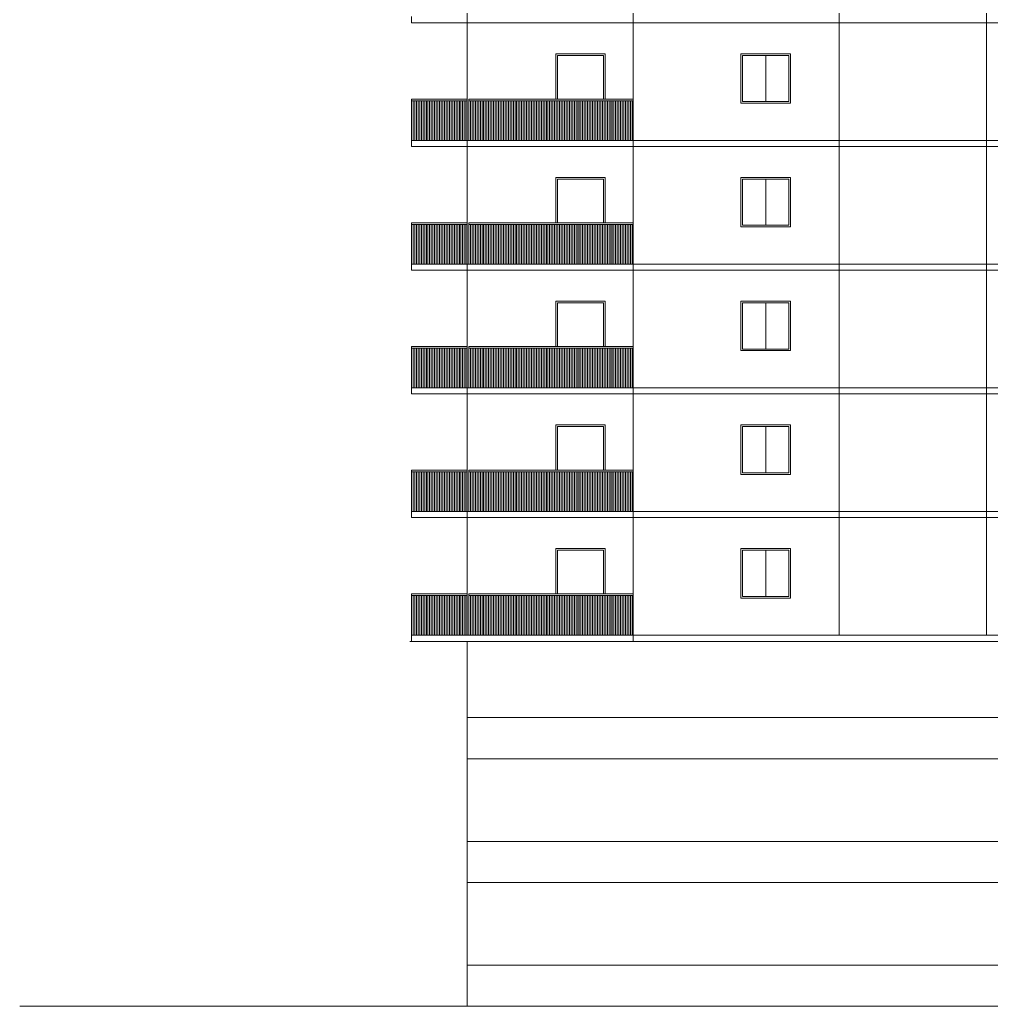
# Model space of a CAD drawing. Header units: inches. Extents: x 1090 to 1325, y 2 to 154.
# Drawn here: x 1090.35 to 1113.91, y 13.97 to 37.9 of the extents above; entities that cross this region are included whole.
import ezdxf

# ---------------------------------------------------------------- set-up
doc = ezdxf.new("R2010")
doc.units = ezdxf.units.IN
doc.header["$MEASUREMENT"] = 0
doc.layers.add('elev 1', color=252, linetype='Continuous', lineweight=9)
doc.layers.add('walls', color=250, linetype='Continuous', lineweight=18)

msp = doc.modelspace()

# ---------------------------------------------------------------- linework, layer by layer
at = {"layer": 'elev 1'}
for p, q in [((1101.203, 22.971), (1101.203, 62.971)), ((1105.228, 62.971), (1105.228, 22.821)), ((1110.228, 22.971), (1110.228, 62.971)), ((1113.798, 22.971), (1113.798, 62.971)), ((1113.798, 37.821), (1113.798, 34.971)), ((1108.443, 37.031), (1108.443, 35.911)), ((1099.853, 34.971), (1099.853, 35.971)), ((1099.853, 35.971), (1101.203, 35.971)), ((1099.853, 35.931), (1101.203, 35.931)), ((1099.893, 34.971), (1099.893, 35.931)), ((1099.933, 34.971), (1099.933, 35.931)), ((1099.973, 34.971), (1099.973, 35.931)), ((1100.013, 34.971), (1100.013, 35.931)), ((1100.053, 34.971), (1100.053, 35.931)), ((1100.093, 34.971), (1100.093, 35.931)), ((1100.133, 34.971), (1100.133, 35.931)), ((1100.173, 34.971), (1100.173, 35.931)), ((1100.213, 34.971), (1100.213, 35.931)), ((1100.253, 34.971), (1100.253, 35.931)), ((1100.293, 34.971), (1100.293, 35.931)), ((1100.333, 34.971), (1100.333, 35.931)), ((1100.373, 34.971), (1100.373, 35.931)), ((1100.413, 34.971), (1100.413, 35.931)), ((1100.453, 34.971), (1100.453, 35.931)), ((1100.493, 34.971), (1100.493, 35.931)), ((1100.533, 34.971), (1100.533, 35.931)), ((1100.573, 34.971), (1100.573, 35.931)), ((1100.613, 34.971), (1100.613, 35.931)), ((1100.653, 34.971), (1100.653, 35.931)), ((1100.693, 34.971), (1100.693, 35.931)), ((1100.733, 34.971), (1100.733, 35.931)), ((1100.773, 34.971), (1100.773, 35.931)), ((1100.813, 34.971), (1100.813, 35.931)), ((1100.853, 34.971), (1100.853, 35.931)), ((1100.893, 34.971), (1100.893, 35.931)), ((1100.933, 34.971), (1100.933, 35.931)), ((1100.973, 34.971), (1100.973, 35.931)), ((1101.013, 34.971), (1101.013, 35.931)), ((1101.053, 34.971), (1101.053, 35.931)), ((1101.093, 34.971), (1101.093, 35.931)), ((1101.133, 34.971), (1101.133, 35.931)), ((1101.173, 34.971), (1101.173, 35.931)), ((1101.243, 35.971), (1105.228, 35.971)), ((1101.243, 34.971), (1101.243, 35.971)), ((1101.243, 35.931), (1105.228, 35.931)), ((1101.283, 34.971), (1101.283, 35.931)), ((1101.323, 34.971), (1101.323, 35.931)), ((1101.363, 34.971), (1101.363, 35.931)), ((1101.403, 34.971), (1101.403, 35.931)), ((1101.443, 34.971), (1101.443, 35.931)), ((1101.483, 34.971), (1101.483, 35.931)), ((1101.523, 34.971), (1101.523, 35.931)), ((1101.563, 34.971), (1101.563, 35.931)), ((1101.603, 34.971), (1101.603, 35.931)), ((1101.643, 34.971), (1101.643, 35.931)), ((1101.683, 34.971), (1101.683, 35.931)), ((1101.723, 34.971), (1101.723, 35.931)), ((1101.763, 34.971), (1101.763, 35.931)), ((1101.803, 34.971), (1101.803, 35.931)), ((1101.843, 34.971), (1101.843, 35.931)), ((1101.883, 34.971), (1101.883, 35.931)), ((1101.923, 34.971), (1101.923, 35.931)), ((1101.963, 34.971), (1101.963, 35.931)), ((1102.003, 34.971), (1102.003, 35.931)), ((1102.043, 34.971), (1102.043, 35.931)), ((1102.083, 34.971), (1102.083, 35.931)), ((1102.123, 34.971), (1102.123, 35.931)), ((1102.163, 34.971), (1102.163, 35.931)), ((1102.203, 34.971), (1102.203, 35.931)), ((1102.243, 34.971), (1102.243, 35.931)), ((1102.283, 34.971), (1102.283, 35.931)), ((1102.323, 34.971), (1102.323, 35.931)), ((1102.363, 34.971), (1102.363, 35.931)), ((1102.403, 34.971), (1102.403, 35.931)), ((1102.443, 34.971), (1102.443, 35.931)), ((1102.483, 34.971), (1102.483, 35.931)), ((1102.523, 34.971), (1102.523, 35.931)), ((1102.563, 34.971), (1102.563, 35.931)), ((1102.603, 34.971), (1102.603, 35.931)), ((1102.643, 34.971), (1102.643, 35.931)), ((1102.683, 34.971), (1102.683, 35.931)), ((1102.723, 34.971), (1102.723, 35.931)), ((1102.763, 34.971), (1102.763, 35.931)), ((1102.803, 34.971), (1102.803, 35.931)), ((1102.843, 34.971), (1102.843, 35.931)), ((1102.883, 34.971), (1102.883, 35.931)), ((1102.923, 34.971), (1102.923, 35.931)), ((1102.963, 34.971), (1102.963, 35.931)), ((1103.003, 34.971), (1103.003, 35.931)), ((1103.043, 34.971), (1103.043, 35.931)), ((1103.083, 34.971), (1103.083, 35.931)), ((1103.123, 34.971), (1103.123, 35.931)), ((1103.163, 34.971), (1103.163, 35.931)), ((1103.203, 34.971), (1103.203, 35.931)), ((1103.243, 34.971), (1103.243, 35.931)), ((1103.283, 34.971), (1103.283, 35.931)), ((1103.323, 34.971), (1103.323, 35.931)), ((1103.363, 34.971), (1103.363, 35.931)), ((1103.403, 34.971), (1103.403, 35.931)), ((1103.443, 34.971), (1103.443, 35.931)), ((1103.483, 34.971), (1103.483, 35.931)), ((1103.523, 34.971), (1103.523, 35.931)), ((1103.563, 34.971), (1103.563, 35.931)), ((1103.603, 34.971), (1103.603, 35.931)), ((1103.643, 34.971), (1103.643, 35.931)), ((1103.683, 34.971), (1103.683, 35.931)), ((1103.723, 34.971), (1103.723, 35.931)), ((1103.763, 34.971), (1103.763, 35.931)), ((1103.803, 34.971), (1103.803, 35.931)), ((1103.843, 34.971), (1103.843, 35.931)), ((1103.883, 34.971), (1103.883, 35.931)), ((1103.923, 34.971), (1103.923, 35.931)), ((1103.963, 34.971), (1103.963, 35.931)), ((1104.003, 34.971), (1104.003, 35.931)), ((1104.043, 34.971), (1104.043, 35.931)), ((1104.083, 34.971), (1104.083, 35.931)), ((1104.123, 34.971), (1104.123, 35.931)), ((1104.163, 34.971), (1104.163, 35.931)), ((1104.203, 34.971), (1104.203, 35.931)), ((1104.243, 34.971), (1104.243, 35.931)), ((1104.283, 34.971), (1104.283, 35.931)), ((1104.323, 34.971), (1104.323, 35.931)), ((1104.363, 34.971), (1104.363, 35.931)), ((1104.403, 34.971), (1104.403, 35.931)), ((1104.443, 34.971), (1104.443, 35.931)), ((1104.483, 34.971), (1104.483, 35.931)), ((1104.523, 34.971), (1104.523, 35.931)), ((1104.563, 34.971), (1104.563, 35.931)), ((1104.603, 34.971), (1104.603, 35.931)), ((1104.643, 34.971), (1104.643, 35.931)), ((1104.683, 34.971), (1104.683, 35.931)), ((1104.723, 34.971), (1104.723, 35.931)), ((1104.763, 34.971), (1104.763, 35.931)), ((1104.803, 34.971), (1104.803, 35.931)), ((1104.843, 34.971), (1104.843, 35.931)), ((1104.883, 34.971), (1104.883, 35.931)), ((1104.923, 34.971), (1104.923, 35.931)), ((1104.963, 34.971), (1104.963, 35.931)), ((1105.003, 34.971), (1105.003, 35.931)), ((1105.043, 34.971), (1105.043, 35.931)), ((1105.083, 34.971), (1105.083, 35.931)), ((1105.123, 34.971), (1105.123, 35.931)), ((1105.163, 34.971), (1105.163, 35.931)), ((1105.203, 34.971), (1105.203, 35.931)), ((1099.853, 34.971), (1133.238, 34.971)), ((1113.798, 34.821), (1113.798, 31.971)), ((1108.443, 34.031), (1108.443, 32.911)), ((1099.853, 31.971), (1099.853, 32.971)), ((1099.853, 32.971), (1101.203, 32.971)), ((1099.853, 32.931), (1101.203, 32.931)), ((1099.893, 31.971), (1099.893, 32.931)), ((1099.933, 31.971), (1099.933, 32.931)), ((1099.973, 31.971), (1099.973, 32.931)), ((1100.013, 31.971), (1100.013, 32.931)), ((1100.053, 31.971), (1100.053, 32.931)), ((1100.093, 31.971), (1100.093, 32.931)), ((1100.133, 31.971), (1100.133, 32.931)), ((1100.173, 31.971), (1100.173, 32.931)), ((1100.213, 31.971), (1100.213, 32.931)), ((1100.253, 31.971), (1100.253, 32.931)), ((1100.293, 31.971), (1100.293, 32.931)), ((1100.333, 31.971), (1100.333, 32.931)), ((1100.373, 31.971), (1100.373, 32.931)), ((1100.413, 31.971), (1100.413, 32.931)), ((1100.453, 31.971), (1100.453, 32.931)), ((1100.493, 31.971), (1100.493, 32.931)), ((1100.533, 31.971), (1100.533, 32.931)), ((1100.573, 31.971), (1100.573, 32.931)), ((1100.613, 31.971), (1100.613, 32.931)), ((1100.653, 31.971), (1100.653, 32.931)), ((1100.693, 31.971), (1100.693, 32.931)), ((1100.733, 31.971), (1100.733, 32.931)), ((1100.773, 31.971), (1100.773, 32.931)), ((1100.813, 31.971), (1100.813, 32.931)), ((1100.853, 31.971), (1100.853, 32.931)), ((1100.893, 31.971), (1100.893, 32.931)), ((1100.933, 31.971), (1100.933, 32.931)), ((1100.973, 31.971), (1100.973, 32.931)), ((1101.013, 31.971), (1101.013, 32.931)), ((1101.053, 31.971), (1101.053, 32.931)), ((1101.093, 31.971), (1101.093, 32.931)), ((1101.133, 31.971), (1101.133, 32.931)), ((1101.173, 31.971), (1101.173, 32.931)), ((1101.243, 32.971), (1105.228, 32.971)), ((1101.243, 31.971), (1101.243, 32.971)), ((1101.243, 32.931), (1105.228, 32.931)), ((1101.283, 31.971), (1101.283, 32.931)), ((1101.323, 31.971), (1101.323, 32.931)), ((1101.363, 31.971), (1101.363, 32.931)), ((1101.403, 31.971), (1101.403, 32.931)), ((1101.443, 31.971), (1101.443, 32.931)), ((1101.483, 31.971), (1101.483, 32.931)), ((1101.523, 31.971), (1101.523, 32.931)), ((1101.563, 31.971), (1101.563, 32.931)), ((1101.603, 31.971), (1101.603, 32.931)), ((1101.643, 31.971), (1101.643, 32.931)), ((1101.683, 31.971), (1101.683, 32.931)), ((1101.723, 31.971), (1101.723, 32.931)), ((1101.763, 31.971), (1101.763, 32.931)), ((1101.803, 31.971), (1101.803, 32.931)), ((1101.843, 31.971), (1101.843, 32.931)), ((1101.883, 31.971), (1101.883, 32.931)), ((1101.923, 31.971), (1101.923, 32.931)), ((1101.963, 31.971), (1101.963, 32.931)), ((1102.003, 31.971), (1102.003, 32.931)), ((1102.043, 31.971), (1102.043, 32.931)), ((1102.083, 31.971), (1102.083, 32.931)), ((1102.123, 31.971), (1102.123, 32.931)), ((1102.163, 31.971), (1102.163, 32.931)), ((1102.203, 31.971), (1102.203, 32.931)), ((1102.243, 31.971), (1102.243, 32.931)), ((1102.283, 31.971), (1102.283, 32.931)), ((1102.323, 31.971), (1102.323, 32.931)), ((1102.363, 31.971), (1102.363, 32.931)), ((1102.403, 31.971), (1102.403, 32.931)), ((1102.443, 31.971), (1102.443, 32.931)), ((1102.483, 31.971), (1102.483, 32.931)), ((1102.523, 31.971), (1102.523, 32.931)), ((1102.563, 31.971), (1102.563, 32.931)), ((1102.603, 31.971), (1102.603, 32.931)), ((1102.643, 31.971), (1102.643, 32.931)), ((1102.683, 31.971), (1102.683, 32.931)), ((1102.723, 31.971), (1102.723, 32.931)), ((1102.763, 31.971), (1102.763, 32.931)), ((1102.803, 31.971), (1102.803, 32.931)), ((1102.843, 31.971), (1102.843, 32.931)), ((1102.883, 31.971), (1102.883, 32.931)), ((1102.923, 31.971), (1102.923, 32.931)), ((1102.963, 31.971), (1102.963, 32.931)), ((1103.003, 31.971), (1103.003, 32.931)), ((1103.043, 31.971), (1103.043, 32.931)), ((1103.083, 31.971), (1103.083, 32.931)), ((1103.123, 31.971), (1103.123, 32.931)), ((1103.163, 31.971), (1103.163, 32.931)), ((1103.203, 31.971), (1103.203, 32.931)), ((1103.243, 31.971), (1103.243, 32.931)), ((1103.283, 31.971), (1103.283, 32.931)), ((1103.323, 31.971), (1103.323, 32.931)), ((1103.363, 31.971), (1103.363, 32.931)), ((1103.403, 31.971), (1103.403, 32.931)), ((1103.443, 31.971), (1103.443, 32.931)), ((1103.483, 31.971), (1103.483, 32.931)), ((1103.523, 31.971), (1103.523, 32.931)), ((1103.563, 31.971), (1103.563, 32.931)), ((1103.603, 31.971), (1103.603, 32.931)), ((1103.643, 31.971), (1103.643, 32.931)), ((1103.683, 31.971), (1103.683, 32.931)), ((1103.723, 31.971), (1103.723, 32.931)), ((1103.763, 31.971), (1103.763, 32.931)), ((1103.803, 31.971), (1103.803, 32.931)), ((1103.843, 31.971), (1103.843, 32.931)), ((1103.883, 31.971), (1103.883, 32.931)), ((1103.923, 31.971), (1103.923, 32.931)), ((1103.963, 31.971), (1103.963, 32.931)), ((1104.003, 31.971), (1104.003, 32.931)), ((1104.043, 31.971), (1104.043, 32.931)), ((1104.083, 31.971), (1104.083, 32.931)), ((1104.123, 31.971), (1104.123, 32.931)), ((1104.163, 31.971), (1104.163, 32.931)), ((1104.203, 31.971), (1104.203, 32.931)), ((1104.243, 31.971), (1104.243, 32.931)), ((1104.283, 31.971), (1104.283, 32.931)), ((1104.323, 31.971), (1104.323, 32.931)), ((1104.363, 31.971), (1104.363, 32.931)), ((1104.403, 31.971), (1104.403, 32.931)), ((1104.443, 31.971), (1104.443, 32.931)), ((1104.483, 31.971), (1104.483, 32.931)), ((1104.523, 31.971), (1104.523, 32.931)), ((1104.563, 31.971), (1104.563, 32.931)), ((1104.603, 31.971), (1104.603, 32.931)), ((1104.643, 31.971), (1104.643, 32.931)), ((1104.683, 31.971), (1104.683, 32.931)), ((1104.723, 31.971), (1104.723, 32.931)), ((1104.763, 31.971), (1104.763, 32.931)), ((1104.803, 31.971), (1104.803, 32.931)), ((1104.843, 31.971), (1104.843, 32.931)), ((1104.883, 31.971), (1104.883, 32.931)), ((1104.923, 31.971), (1104.923, 32.931)), ((1104.963, 31.971), (1104.963, 32.931)), ((1105.003, 31.971), (1105.003, 32.931)), ((1105.043, 31.971), (1105.043, 32.931)), ((1105.083, 31.971), (1105.083, 32.931)), ((1105.123, 31.971), (1105.123, 32.931)), ((1105.163, 31.971), (1105.163, 32.931)), ((1105.203, 31.971), (1105.203, 32.931)), ((1099.853, 31.971), (1133.238, 31.971)), ((1113.798, 31.821), (1113.798, 28.971)), ((1108.443, 31.031), (1108.443, 29.911)), ((1099.853, 28.971), (1099.853, 29.971)), ((1099.853, 29.971), (1101.203, 29.971)), ((1099.853, 29.931), (1101.203, 29.931)), ((1099.893, 28.971), (1099.893, 29.931)), ((1099.933, 28.971), (1099.933, 29.931)), ((1099.973, 28.971), (1099.973, 29.931)), ((1100.013, 28.971), (1100.013, 29.931)), ((1100.053, 28.971), (1100.053, 29.931)), ((1100.093, 28.971), (1100.093, 29.931)), ((1100.133, 28.971), (1100.133, 29.931)), ((1100.173, 28.971), (1100.173, 29.931)), ((1100.213, 28.971), (1100.213, 29.931)), ((1100.253, 28.971), (1100.253, 29.931)), ((1100.293, 28.971), (1100.293, 29.931)), ((1100.333, 28.971), (1100.333, 29.931)), ((1100.373, 28.971), (1100.373, 29.931)), ((1100.413, 28.971), (1100.413, 29.931)), ((1100.453, 28.971), (1100.453, 29.931)), ((1100.493, 28.971), (1100.493, 29.931)), ((1100.533, 28.971), (1100.533, 29.931)), ((1100.573, 28.971), (1100.573, 29.931)), ((1100.613, 28.971), (1100.613, 29.931)), ((1100.653, 28.971), (1100.653, 29.931)), ((1100.693, 28.971), (1100.693, 29.931)), ((1100.733, 28.971), (1100.733, 29.931)), ((1100.773, 28.971), (1100.773, 29.931)), ((1100.813, 28.971), (1100.813, 29.931)), ((1100.853, 28.971), (1100.853, 29.931)), ((1100.893, 28.971), (1100.893, 29.931)), ((1100.933, 28.971), (1100.933, 29.931)), ((1100.973, 28.971), (1100.973, 29.931)), ((1101.013, 28.971), (1101.013, 29.931)), ((1101.053, 28.971), (1101.053, 29.931)), ((1101.093, 28.971), (1101.093, 29.931)), ((1101.133, 28.971), (1101.133, 29.931)), ((1101.173, 28.971), (1101.173, 29.931)), ((1101.243, 29.971), (1105.228, 29.971)), ((1101.243, 28.971), (1101.243, 29.971)), ((1101.243, 29.931), (1105.228, 29.931)), ((1101.283, 28.971), (1101.283, 29.931)), ((1101.323, 28.971), (1101.323, 29.931)), ((1101.363, 28.971), (1101.363, 29.931)), ((1101.403, 28.971), (1101.403, 29.931)), ((1101.443, 28.971), (1101.443, 29.931)), ((1101.483, 28.971), (1101.483, 29.931)), ((1101.523, 28.971), (1101.523, 29.931)), ((1101.563, 28.971), (1101.563, 29.931)), ((1101.603, 28.971), (1101.603, 29.931)), ((1101.643, 28.971), (1101.643, 29.931)), ((1101.683, 28.971), (1101.683, 29.931)), ((1101.723, 28.971), (1101.723, 29.931)), ((1101.763, 28.971), (1101.763, 29.931)), ((1101.803, 28.971), (1101.803, 29.931)), ((1101.843, 28.971), (1101.843, 29.931)), ((1101.883, 28.971), (1101.883, 29.931)), ((1101.923, 28.971), (1101.923, 29.931)), ((1101.963, 28.971), (1101.963, 29.931)), ((1102.003, 28.971), (1102.003, 29.931)), ((1102.043, 28.971), (1102.043, 29.931)), ((1102.083, 28.971), (1102.083, 29.931)), ((1102.123, 28.971), (1102.123, 29.931)), ((1102.163, 28.971), (1102.163, 29.931)), ((1102.203, 28.971), (1102.203, 29.931)), ((1102.243, 28.971), (1102.243, 29.931)), ((1102.283, 28.971), (1102.283, 29.931)), ((1102.323, 28.971), (1102.323, 29.931)), ((1102.363, 28.971), (1102.363, 29.931)), ((1102.403, 28.971), (1102.403, 29.931)), ((1102.443, 28.971), (1102.443, 29.931)), ((1102.483, 28.971), (1102.483, 29.931)), ((1102.523, 28.971), (1102.523, 29.931)), ((1102.563, 28.971), (1102.563, 29.931)), ((1102.603, 28.971), (1102.603, 29.931)), ((1102.643, 28.971), (1102.643, 29.931)), ((1102.683, 28.971), (1102.683, 29.931)), ((1102.723, 28.971), (1102.723, 29.931)), ((1102.763, 28.971), (1102.763, 29.931)), ((1102.803, 28.971), (1102.803, 29.931)), ((1102.843, 28.971), (1102.843, 29.931)), ((1102.883, 28.971), (1102.883, 29.931)), ((1102.923, 28.971), (1102.923, 29.931)), ((1102.963, 28.971), (1102.963, 29.931)), ((1103.003, 28.971), (1103.003, 29.931)), ((1103.043, 28.971), (1103.043, 29.931)), ((1103.083, 28.971), (1103.083, 29.931)), ((1103.123, 28.971), (1103.123, 29.931)), ((1103.163, 28.971), (1103.163, 29.931)), ((1103.203, 28.971), (1103.203, 29.931)), ((1103.243, 28.971), (1103.243, 29.931)), ((1103.283, 28.971), (1103.283, 29.931)), ((1103.323, 28.971), (1103.323, 29.931)), ((1103.363, 28.971), (1103.363, 29.931)), ((1103.403, 28.971), (1103.403, 29.931)), ((1103.443, 28.971), (1103.443, 29.931)), ((1103.483, 28.971), (1103.483, 29.931)), ((1103.523, 28.971), (1103.523, 29.931)), ((1103.563, 28.971), (1103.563, 29.931)), ((1103.603, 28.971), (1103.603, 29.931)), ((1103.643, 28.971), (1103.643, 29.931)), ((1103.683, 28.971), (1103.683, 29.931)), ((1103.723, 28.971), (1103.723, 29.931)), ((1103.763, 28.971), (1103.763, 29.931)), ((1103.803, 28.971), (1103.803, 29.931)), ((1103.843, 28.971), (1103.843, 29.931)), ((1103.883, 28.971), (1103.883, 29.931)), ((1103.923, 28.971), (1103.923, 29.931)), ((1103.963, 28.971), (1103.963, 29.931)), ((1104.003, 28.971), (1104.003, 29.931)), ((1104.043, 28.971), (1104.043, 29.931)), ((1104.083, 28.971), (1104.083, 29.931)), ((1104.123, 28.971), (1104.123, 29.931)), ((1104.163, 28.971), (1104.163, 29.931)), ((1104.203, 28.971), (1104.203, 29.931)), ((1104.243, 28.971), (1104.243, 29.931)), ((1104.283, 28.971), (1104.283, 29.931)), ((1104.323, 28.971), (1104.323, 29.931)), ((1104.363, 28.971), (1104.363, 29.931)), ((1104.403, 28.971), (1104.403, 29.931)), ((1104.443, 28.971), (1104.443, 29.931)), ((1104.483, 28.971), (1104.483, 29.931)), ((1104.523, 28.971), (1104.523, 29.931)), ((1104.563, 28.971), (1104.563, 29.931)), ((1104.603, 28.971), (1104.603, 29.931)), ((1104.643, 28.971), (1104.643, 29.931)), ((1104.683, 28.971), (1104.683, 29.931)), ((1104.723, 28.971), (1104.723, 29.931)), ((1104.763, 28.971), (1104.763, 29.931)), ((1104.803, 28.971), (1104.803, 29.931)), ((1104.843, 28.971), (1104.843, 29.931)), ((1104.883, 28.971), (1104.883, 29.931)), ((1104.923, 28.971), (1104.923, 29.931)), ((1104.963, 28.971), (1104.963, 29.931)), ((1105.003, 28.971), (1105.003, 29.931)), ((1105.043, 28.971), (1105.043, 29.931)), ((1105.083, 28.971), (1105.083, 29.931)), ((1105.123, 28.971), (1105.123, 29.931)), ((1105.163, 28.971), (1105.163, 29.931)), ((1105.203, 28.971), (1105.203, 29.931)), ((1099.853, 28.971), (1133.238, 28.971)), ((1113.798, 28.821), (1113.798, 25.971)), ((1108.443, 28.031), (1108.443, 26.911)), ((1099.853, 25.971), (1099.853, 26.971)), ((1099.853, 26.971), (1101.203, 26.971)), ((1099.853, 26.931), (1101.203, 26.931)), ((1099.893, 25.971), (1099.893, 26.931)), ((1099.933, 25.971), (1099.933, 26.931)), ((1099.973, 25.971), (1099.973, 26.931)), ((1100.013, 25.971), (1100.013, 26.931)), ((1100.053, 25.971), (1100.053, 26.931)), ((1100.093, 25.971), (1100.093, 26.931)), ((1100.133, 25.971), (1100.133, 26.931)), ((1100.173, 25.971), (1100.173, 26.931)), ((1100.213, 25.971), (1100.213, 26.931)), ((1100.253, 25.971), (1100.253, 26.931)), ((1100.293, 25.971), (1100.293, 26.931)), ((1100.333, 25.971), (1100.333, 26.931)), ((1100.373, 25.971), (1100.373, 26.931)), ((1100.413, 25.971), (1100.413, 26.931)), ((1100.453, 25.971), (1100.453, 26.931)), ((1100.493, 25.971), (1100.493, 26.931)), ((1100.533, 25.971), (1100.533, 26.931)), ((1100.573, 25.971), (1100.573, 26.931)), ((1100.613, 25.971), (1100.613, 26.931)), ((1100.653, 25.971), (1100.653, 26.931)), ((1100.693, 25.971), (1100.693, 26.931)), ((1100.733, 25.971), (1100.733, 26.931)), ((1100.773, 25.971), (1100.773, 26.931)), ((1100.813, 25.971), (1100.813, 26.931)), ((1100.853, 25.971), (1100.853, 26.931)), ((1100.893, 25.971), (1100.893, 26.931)), ((1100.933, 25.971), (1100.933, 26.931)), ((1100.973, 25.971), (1100.973, 26.931)), ((1101.013, 25.971), (1101.013, 26.931)), ((1101.053, 25.971), (1101.053, 26.931)), ((1101.093, 25.971), (1101.093, 26.931)), ((1101.133, 25.971), (1101.133, 26.931)), ((1101.173, 25.971), (1101.173, 26.931)), ((1101.243, 26.971), (1105.228, 26.971)), ((1101.243, 25.971), (1101.243, 26.971)), ((1101.243, 26.931), (1105.228, 26.931)), ((1101.283, 25.971), (1101.283, 26.931)), ((1101.323, 25.971), (1101.323, 26.931)), ((1101.363, 25.971), (1101.363, 26.931)), ((1101.403, 25.971), (1101.403, 26.931)), ((1101.443, 25.971), (1101.443, 26.931)), ((1101.483, 25.971), (1101.483, 26.931)), ((1101.523, 25.971), (1101.523, 26.931)), ((1101.563, 25.971), (1101.563, 26.931)), ((1101.603, 25.971), (1101.603, 26.931)), ((1101.643, 25.971), (1101.643, 26.931)), ((1101.683, 25.971), (1101.683, 26.931)), ((1101.723, 25.971), (1101.723, 26.931)), ((1101.763, 25.971), (1101.763, 26.931)), ((1101.803, 25.971), (1101.803, 26.931)), ((1101.843, 25.971), (1101.843, 26.931)), ((1101.883, 25.971), (1101.883, 26.931)), ((1101.923, 25.971), (1101.923, 26.931)), ((1101.963, 25.971), (1101.963, 26.931)), ((1102.003, 25.971), (1102.003, 26.931)), ((1102.043, 25.971), (1102.043, 26.931)), ((1102.083, 25.971), (1102.083, 26.931)), ((1102.123, 25.971), (1102.123, 26.931)), ((1102.163, 25.971), (1102.163, 26.931)), ((1102.203, 25.971), (1102.203, 26.931)), ((1102.243, 25.971), (1102.243, 26.931)), ((1102.283, 25.971), (1102.283, 26.931)), ((1102.323, 25.971), (1102.323, 26.931)), ((1102.363, 25.971), (1102.363, 26.931)), ((1102.403, 25.971), (1102.403, 26.931)), ((1102.443, 25.971), (1102.443, 26.931)), ((1102.483, 25.971), (1102.483, 26.931)), ((1102.523, 25.971), (1102.523, 26.931)), ((1102.563, 25.971), (1102.563, 26.931)), ((1102.603, 25.971), (1102.603, 26.931)), ((1102.643, 25.971), (1102.643, 26.931)), ((1102.683, 25.971), (1102.683, 26.931)), ((1102.723, 25.971), (1102.723, 26.931)), ((1102.763, 25.971), (1102.763, 26.931)), ((1102.803, 25.971), (1102.803, 26.931)), ((1102.843, 25.971), (1102.843, 26.931)), ((1102.883, 25.971), (1102.883, 26.931)), ((1102.923, 25.971), (1102.923, 26.931)), ((1102.963, 25.971), (1102.963, 26.931)), ((1103.003, 25.971), (1103.003, 26.931)), ((1103.043, 25.971), (1103.043, 26.931)), ((1103.083, 25.971), (1103.083, 26.931)), ((1103.123, 25.971), (1103.123, 26.931)), ((1103.163, 25.971), (1103.163, 26.931)), ((1103.203, 25.971), (1103.203, 26.931)), ((1103.243, 25.971), (1103.243, 26.931)), ((1103.283, 25.971), (1103.283, 26.931)), ((1103.323, 25.971), (1103.323, 26.931)), ((1103.363, 25.971), (1103.363, 26.931)), ((1103.403, 25.971), (1103.403, 26.931)), ((1103.443, 25.971), (1103.443, 26.931)), ((1103.483, 25.971), (1103.483, 26.931)), ((1103.523, 25.971), (1103.523, 26.931)), ((1103.563, 25.971), (1103.563, 26.931)), ((1103.603, 25.971), (1103.603, 26.931)), ((1103.643, 25.971), (1103.643, 26.931)), ((1103.683, 25.971), (1103.683, 26.931)), ((1103.723, 25.971), (1103.723, 26.931)), ((1103.763, 25.971), (1103.763, 26.931)), ((1103.803, 25.971), (1103.803, 26.931)), ((1103.843, 25.971), (1103.843, 26.931)), ((1103.883, 25.971), (1103.883, 26.931)), ((1103.923, 25.971), (1103.923, 26.931)), ((1103.963, 25.971), (1103.963, 26.931)), ((1104.003, 25.971), (1104.003, 26.931)), ((1104.043, 25.971), (1104.043, 26.931)), ((1104.083, 25.971), (1104.083, 26.931)), ((1104.123, 25.971), (1104.123, 26.931)), ((1104.163, 25.971), (1104.163, 26.931)), ((1104.203, 25.971), (1104.203, 26.931)), ((1104.243, 25.971), (1104.243, 26.931)), ((1104.283, 25.971), (1104.283, 26.931)), ((1104.323, 25.971), (1104.323, 26.931)), ((1104.363, 25.971), (1104.363, 26.931)), ((1104.403, 25.971), (1104.403, 26.931)), ((1104.443, 25.971), (1104.443, 26.931)), ((1104.483, 25.971), (1104.483, 26.931)), ((1104.523, 25.971), (1104.523, 26.931)), ((1104.563, 25.971), (1104.563, 26.931)), ((1104.603, 25.971), (1104.603, 26.931)), ((1104.643, 25.971), (1104.643, 26.931)), ((1104.683, 25.971), (1104.683, 26.931)), ((1104.723, 25.971), (1104.723, 26.931)), ((1104.763, 25.971), (1104.763, 26.931)), ((1104.803, 25.971), (1104.803, 26.931)), ((1104.843, 25.971), (1104.843, 26.931)), ((1104.883, 25.971), (1104.883, 26.931)), ((1104.923, 25.971), (1104.923, 26.931)), ((1104.963, 25.971), (1104.963, 26.931)), ((1105.003, 25.971), (1105.003, 26.931)), ((1105.043, 25.971), (1105.043, 26.931)), ((1105.083, 25.971), (1105.083, 26.931)), ((1105.123, 25.971), (1105.123, 26.931)), ((1105.163, 25.971), (1105.163, 26.931)), ((1105.203, 25.971), (1105.203, 26.931)), ((1099.853, 25.971), (1133.238, 25.971)), ((1113.798, 25.821), (1113.798, 22.971)), ((1108.443, 25.031), (1108.443, 23.911)), ((1099.853, 22.971), (1099.853, 23.971)), ((1099.853, 23.971), (1101.203, 23.971)), ((1099.853, 23.931), (1101.203, 23.931)), ((1099.893, 22.971), (1099.893, 23.931)), ((1099.933, 22.971), (1099.933, 23.931)), ((1099.973, 22.971), (1099.973, 23.931)), ((1100.013, 22.971), (1100.013, 23.931)), ((1100.053, 22.971), (1100.053, 23.931)), ((1100.093, 22.971), (1100.093, 23.931)), ((1100.133, 22.971), (1100.133, 23.931)), ((1100.173, 22.971), (1100.173, 23.931)), ((1100.213, 22.971), (1100.213, 23.931)), ((1100.253, 22.971), (1100.253, 23.931)), ((1100.293, 22.971), (1100.293, 23.931)), ((1100.333, 22.971), (1100.333, 23.931)), ((1100.373, 22.971), (1100.373, 23.931)), ((1100.413, 22.971), (1100.413, 23.931)), ((1100.453, 22.971), (1100.453, 23.931)), ((1100.493, 22.971), (1100.493, 23.931)), ((1100.533, 22.971), (1100.533, 23.931)), ((1100.573, 22.971), (1100.573, 23.931)), ((1100.613, 22.971), (1100.613, 23.931)), ((1100.653, 22.971), (1100.653, 23.931)), ((1100.693, 22.971), (1100.693, 23.931)), ((1100.733, 22.971), (1100.733, 23.931)), ((1100.773, 22.971), (1100.773, 23.931)), ((1100.813, 22.971), (1100.813, 23.931)), ((1100.853, 22.971), (1100.853, 23.931)), ((1100.893, 22.971), (1100.893, 23.931)), ((1100.933, 22.971), (1100.933, 23.931)), ((1100.973, 22.971), (1100.973, 23.931)), ((1101.013, 22.971), (1101.013, 23.931)), ((1101.053, 22.971), (1101.053, 23.931)), ((1101.093, 22.971), (1101.093, 23.931)), ((1101.133, 22.971), (1101.133, 23.931)), ((1101.173, 22.971), (1101.173, 23.931)), ((1101.243, 23.971), (1105.228, 23.971)), ((1101.243, 22.971), (1101.243, 23.971)), ((1101.243, 23.931), (1105.228, 23.931)), ((1101.283, 22.971), (1101.283, 23.931)), ((1101.323, 22.971), (1101.323, 23.931)), ((1101.363, 22.971), (1101.363, 23.931)), ((1101.403, 22.971), (1101.403, 23.931)), ((1101.443, 22.971), (1101.443, 23.931)), ((1101.483, 22.971), (1101.483, 23.931)), ((1101.523, 22.971), (1101.523, 23.931)), ((1101.563, 22.971), (1101.563, 23.931)), ((1101.603, 22.971), (1101.603, 23.931)), ((1101.643, 22.971), (1101.643, 23.931)), ((1101.683, 22.971), (1101.683, 23.931)), ((1101.723, 22.971), (1101.723, 23.931)), ((1101.763, 22.971), (1101.763, 23.931)), ((1101.803, 22.971), (1101.803, 23.931)), ((1101.843, 22.971), (1101.843, 23.931)), ((1101.883, 22.971), (1101.883, 23.931)), ((1101.923, 22.971), (1101.923, 23.931)), ((1101.963, 22.971), (1101.963, 23.931)), ((1102.003, 22.971), (1102.003, 23.931)), ((1102.043, 22.971), (1102.043, 23.931)), ((1102.083, 22.971), (1102.083, 23.931)), ((1102.123, 22.971), (1102.123, 23.931)), ((1102.163, 22.971), (1102.163, 23.931)), ((1102.203, 22.971), (1102.203, 23.931)), ((1102.243, 22.971), (1102.243, 23.931)), ((1102.283, 22.971), (1102.283, 23.931)), ((1102.323, 22.971), (1102.323, 23.931)), ((1102.363, 22.971), (1102.363, 23.931)), ((1102.403, 22.971), (1102.403, 23.931)), ((1102.443, 22.971), (1102.443, 23.931)), ((1102.483, 22.971), (1102.483, 23.931)), ((1102.523, 22.971), (1102.523, 23.931)), ((1102.563, 22.971), (1102.563, 23.931)), ((1102.603, 22.971), (1102.603, 23.931)), ((1102.643, 22.971), (1102.643, 23.931)), ((1102.683, 22.971), (1102.683, 23.931)), ((1102.723, 22.971), (1102.723, 23.931)), ((1102.763, 22.971), (1102.763, 23.931)), ((1102.803, 22.971), (1102.803, 23.931)), ((1102.843, 22.971), (1102.843, 23.931)), ((1102.883, 22.971), (1102.883, 23.931)), ((1102.923, 22.971), (1102.923, 23.931)), ((1102.963, 22.971), (1102.963, 23.931)), ((1103.003, 22.971), (1103.003, 23.931)), ((1103.043, 22.971), (1103.043, 23.931)), ((1103.083, 22.971), (1103.083, 23.931)), ((1103.123, 22.971), (1103.123, 23.931)), ((1103.163, 22.971), (1103.163, 23.931)), ((1103.203, 22.971), (1103.203, 23.931)), ((1103.243, 22.971), (1103.243, 23.931)), ((1103.283, 22.971), (1103.283, 23.931)), ((1103.323, 22.971), (1103.323, 23.931)), ((1103.363, 22.971), (1103.363, 23.931)), ((1103.403, 22.971), (1103.403, 23.931)), ((1103.443, 22.971), (1103.443, 23.931)), ((1103.483, 22.971), (1103.483, 23.931)), ((1103.523, 22.971), (1103.523, 23.931)), ((1103.563, 22.971), (1103.563, 23.931)), ((1103.603, 22.971), (1103.603, 23.931)), ((1103.643, 22.971), (1103.643, 23.931)), ((1103.683, 22.971), (1103.683, 23.931)), ((1103.723, 22.971), (1103.723, 23.931)), ((1103.763, 22.971), (1103.763, 23.931)), ((1103.803, 22.971), (1103.803, 23.931)), ((1103.843, 22.971), (1103.843, 23.931)), ((1103.883, 22.971), (1103.883, 23.931)), ((1103.923, 22.971), (1103.923, 23.931)), ((1103.963, 22.971), (1103.963, 23.931)), ((1104.003, 22.971), (1104.003, 23.931)), ((1104.043, 22.971), (1104.043, 23.931)), ((1104.083, 22.971), (1104.083, 23.931)), ((1104.123, 22.971), (1104.123, 23.931)), ((1104.163, 22.971), (1104.163, 23.931)), ((1104.203, 22.971), (1104.203, 23.931)), ((1104.243, 22.971), (1104.243, 23.931)), ((1104.283, 22.971), (1104.283, 23.931)), ((1104.323, 22.971), (1104.323, 23.931)), ((1104.363, 22.971), (1104.363, 23.931)), ((1104.403, 22.971), (1104.403, 23.931)), ((1104.443, 22.971), (1104.443, 23.931)), ((1104.483, 22.971), (1104.483, 23.931)), ((1104.523, 22.971), (1104.523, 23.931)), ((1104.563, 22.971), (1104.563, 23.931)), ((1104.603, 22.971), (1104.603, 23.931)), ((1104.643, 22.971), (1104.643, 23.931)), ((1104.683, 22.971), (1104.683, 23.931)), ((1104.723, 22.971), (1104.723, 23.931)), ((1104.763, 22.971), (1104.763, 23.931)), ((1104.803, 22.971), (1104.803, 23.931)), ((1104.843, 22.971), (1104.843, 23.931)), ((1104.883, 22.971), (1104.883, 23.931)), ((1104.923, 22.971), (1104.923, 23.931)), ((1104.963, 22.971), (1104.963, 23.931)), ((1105.003, 22.971), (1105.003, 23.931)), ((1105.043, 22.971), (1105.043, 23.931)), ((1105.083, 22.971), (1105.083, 23.931)), ((1105.123, 22.971), (1105.123, 23.931)), ((1105.163, 22.971), (1105.163, 23.931)), ((1105.203, 22.971), (1105.203, 23.931)), ((1133.238, 22.971), (1099.853, 22.971)), ((1099.853, 22.971), (1099.853, 22.821)), ((1133.238, 22.821), (1099.812, 22.821)), ((1101.203, 22.821), (1101.203, 13.971)), ((1136.574, 20.971), (1101.203, 20.971)), ((1136.574, 19.971), (1101.203, 19.971)), ((1136.574, 17.971), (1101.203, 17.971)), ((1136.574, 16.971), (1101.203, 16.971)), ((1136.574, 14.971), (1101.203, 14.971)), ((1136.574, 13.971), (1101.203, 13.971))]:
    msp.add_line(p, q, dxfattribs=at)
for points in [[(1099.853, 37.971), (1099.853, 37.821), (1133.238, 37.821)], [(1103.353, 35.971), (1103.353, 37.071), (1104.553, 37.071), (1104.553, 35.971)], [(1103.393, 35.971), (1103.393, 37.031), (1104.513, 37.031), (1104.513, 35.971)], [(1099.853, 34.971), (1099.853, 34.821), (1133.238, 34.821)], [(1103.353, 32.971), (1103.353, 34.071), (1104.553, 34.071), (1104.553, 32.971)], [(1103.393, 32.971), (1103.393, 34.031), (1104.513, 34.031), (1104.513, 32.971)], [(1099.853, 31.971), (1099.853, 31.821), (1133.238, 31.821)], [(1103.353, 29.971), (1103.353, 31.071), (1104.553, 31.071), (1104.553, 29.971)], [(1103.393, 29.971), (1103.393, 31.031), (1104.513, 31.031), (1104.513, 29.971)], [(1099.853, 28.971), (1099.853, 28.821), (1133.238, 28.821)], [(1103.353, 26.971), (1103.353, 28.071), (1104.553, 28.071), (1104.553, 26.971)], [(1103.393, 26.971), (1103.393, 28.031), (1104.513, 28.031), (1104.513, 26.971)], [(1099.853, 25.971), (1099.853, 25.821), (1133.238, 25.821)], [(1103.353, 23.971), (1103.353, 25.071), (1104.553, 25.071), (1104.553, 23.971)], [(1103.393, 23.971), (1103.393, 25.031), (1104.513, 25.031), (1104.513, 23.971)]]:
    msp.add_lwpolyline(points, dxfattribs=at)
for points in [[(1109.043, 37.071), (1107.843, 37.071), (1107.843, 35.871), (1109.043, 35.871)], [(1109.003, 37.031), (1107.883, 37.031), (1107.883, 35.911), (1109.003, 35.911)], [(1109.043, 34.071), (1107.843, 34.071), (1107.843, 32.871), (1109.043, 32.871)], [(1109.003, 34.031), (1107.883, 34.031), (1107.883, 32.911), (1109.003, 32.911)], [(1109.043, 31.071), (1107.843, 31.071), (1107.843, 29.871), (1109.043, 29.871)], [(1109.003, 31.031), (1107.883, 31.031), (1107.883, 29.911), (1109.003, 29.911)], [(1109.043, 28.071), (1107.843, 28.071), (1107.843, 26.871), (1109.043, 26.871)], [(1109.003, 28.031), (1107.883, 28.031), (1107.883, 26.911), (1109.003, 26.911)], [(1109.043, 25.071), (1107.843, 25.071), (1107.843, 23.871), (1109.043, 23.871)], [(1109.003, 25.031), (1107.883, 25.031), (1107.883, 23.911), (1109.003, 23.911)]]:
    msp.add_lwpolyline(points, close=True, dxfattribs=at)
at = {"layer": 'walls'}
msp.add_line((1136.574, 13.971), (1090.352, 13.971), dxfattribs=at)

doc.saveas('drawing.dxf')
